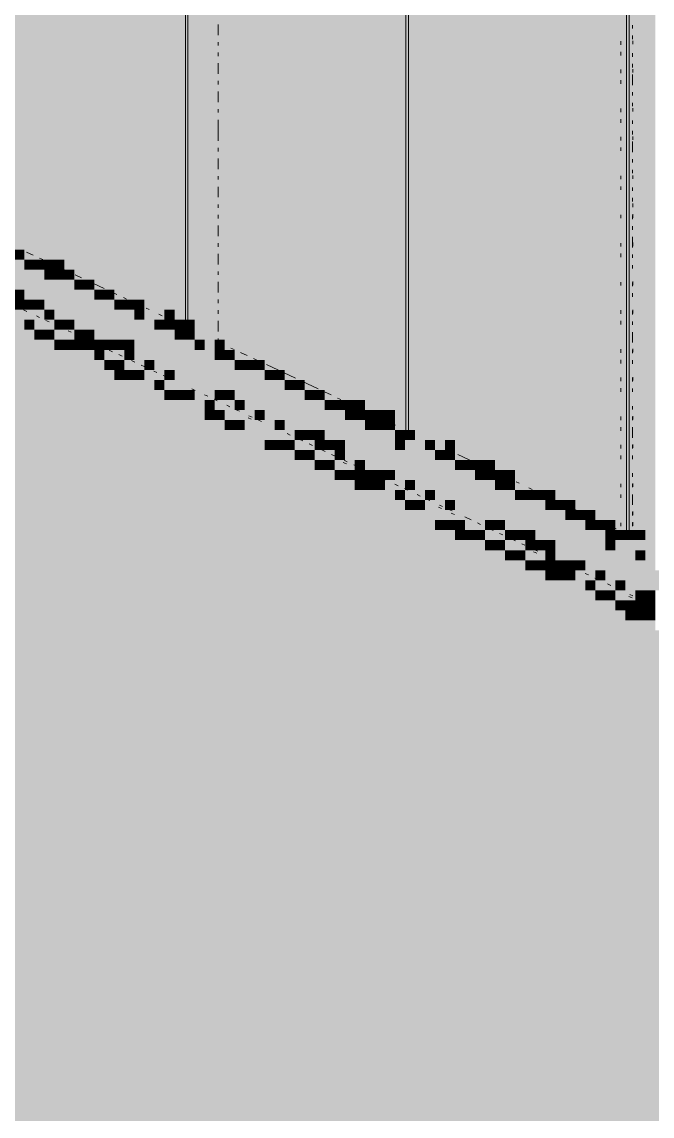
# Paper-space layout '03 3D Building and Roof' of a CAD drawing. Header units: millimetres. Extents: x 5 to 415, y 5 to 292.
# Drawn here: x 161.13 to 171.61, y 180.08 to 198.29 of the extents above; entities that cross this region are included whole.
import ezdxf

# ---------------------------------------------------------------- set-up
doc = ezdxf.new("R2010")
doc.units = ezdxf.units.MM
doc.layers.add('EXISTING', color=7, linetype='Continuous')
doc.layers.add('IMAGES', color=7, linetype='Continuous')

# ---------------------------------------------------------------- blocks, each defined once
blk = doc.blocks.new('SHEET_03')
at = {"layer": 'EXISTING', "color": 250, "lineweight": 9}
for p, q in [((163.852, 202.547), (163.852, 193.18)), ((163.893, 202.358), (163.893, 193.2)), ((167.519, 200.825), (167.519, 191.458)), ((167.561, 200.636), (167.561, 191.478)), ((171.186, 199.103), (171.186, 189.737)), ((171.228, 198.915), (171.228, 189.756)), ((164.393, 198.072), (164.393, 198.249)), ((171.286, 198.179), (171.286, 198.238)), ((164.393, 197.896), (164.393, 197.955)), ((171.094, 197.909), (171.094, 197.968)), ((171.286, 198.003), (171.286, 198.061)), ((171.294, 197.917), (171.294, 197.976)), ((164.393, 197.72), (164.393, 197.779)), ((171.094, 197.732), (171.094, 197.791)), ((171.286, 197.709), (171.286, 197.768)), ((164.393, 197.427), (164.393, 197.603)), ((171.286, 197.533), (171.286, 197.592)), ((171.094, 197.438), (171.094, 197.497)), ((171.286, 197.24), (171.286, 197.416)), ((171.294, 197.446), (171.294, 197.505)), ((164.393, 197.25), (164.393, 197.309)), ((171.094, 197.261), (171.094, 197.32)), ((164.393, 196.957), (164.393, 197.133)), ((171.286, 197.063), (171.286, 197.122)), ((164.393, 196.781), (164.393, 196.84)), ((171.094, 196.79), (171.094, 196.849)), ((171.286, 196.887), (171.286, 196.946)), ((171.294, 196.798), (171.294, 196.857)), ((164.393, 196.311), (164.393, 196.663)), ((171.094, 196.613), (171.094, 196.672)), ((171.286, 196.594), (171.286, 196.652)), ((171.286, 196.418), (171.286, 196.476)), ((171.094, 196.319), (171.094, 196.378)), ((171.286, 196.124), (171.286, 196.3)), ((171.294, 196.326), (171.294, 196.385)), ((164.393, 196.135), (164.393, 196.194)), ((171.094, 196.142), (171.094, 196.201)), ((164.393, 195.842), (164.393, 196.018)), ((171.286, 195.948), (171.286, 196.007)), ((171.094, 195.671), (171.094, 195.73)), ((171.286, 195.772), (171.286, 195.831)), ((171.294, 195.678), (171.294, 195.737)), ((164.393, 195.665), (164.393, 195.724)), ((164.393, 195.372), (164.393, 195.548)), ((171.094, 195.494), (171.094, 195.553)), ((171.286, 195.478), (171.286, 195.537)), ((171.286, 195.302), (171.286, 195.361)), ((164.393, 195.196), (164.393, 195.254)), ((171.294, 195.207), (171.294, 195.266)), ((164.393, 195.02), (164.393, 195.078)), ((171.094, 195.023), (171.094, 195.082)), ((171.286, 195.009), (171.286, 195.067)), ((171.294, 195.03), (171.294, 195.089)), ((164.393, 194.726), (164.393, 194.902)), ((171.286, 194.833), (171.286, 194.891)), ((171.286, 194.539), (171.286, 194.715)), ((161.317, 194.409), (161.209, 194.46)), ((164.393, 194.55), (164.393, 194.609)), ((171.094, 194.551), (171.094, 194.61)), ((171.294, 194.559), (171.294, 194.618)), ((161.478, 194.334), (161.424, 194.359)), ((161.692, 194.233), (161.585, 194.283)), ((164.393, 194.256), (164.393, 194.433)), ((171.094, 194.375), (171.094, 194.434)), ((171.286, 194.363), (171.286, 194.422)), ((161.853, 194.157), (161.8, 194.182)), ((164.393, 194.08), (164.393, 194.139)), ((171.286, 194.187), (171.286, 194.245)), ((162.122, 194.031), (162.015, 194.082)), ((162.498, 193.855), (162.229, 193.981)), ((164.393, 193.787), (164.393, 193.963)), ((171.094, 193.903), (171.094, 193.962)), ((171.286, 193.893), (171.286, 193.952)), ((171.294, 193.911), (171.294, 193.97)), ((162.712, 193.754), (162.605, 193.804)), ((171.286, 193.717), (171.286, 193.776)), ((162.873, 193.678), (162.82, 193.704)), ((163.088, 193.578), (162.981, 193.628)), ((164.393, 193.611), (164.393, 193.669)), ((161.212, 193.472), (161.16, 193.497)), ((161.424, 193.373), (161.371, 193.398)), ((163.249, 193.502), (163.195, 193.527)), ((163.464, 193.401), (163.41, 193.426)), ((164.393, 193.435), (164.393, 193.493)), ((171.094, 193.432), (171.094, 193.491)), ((171.286, 193.424), (171.286, 193.482)), ((171.294, 193.44), (171.294, 193.499)), ((161.582, 193.299), (161.529, 193.324)), ((161.793, 193.2), (161.74, 193.224)), ((163.893, 193.2), (163.571, 193.351)), ((163.852, 193.18), (163.76, 193.223)), ((164.393, 193.141), (164.393, 193.317)), ((171.094, 193.255), (171.094, 193.314)), ((171.286, 193.247), (171.286, 193.306)), ((161.951, 193.125), (161.899, 193.15)), ((162.149, 192.991), (162.096, 193.016)), ((162.162, 193.026), (162.11, 193.051)), ((164.393, 192.965), (164.393, 193.024)), ((171.286, 192.954), (171.286, 193.13)), ((162.426, 192.902), (162.374, 192.927)), ((162.637, 192.803), (162.585, 192.828)), ((164.501, 192.914), (164.393, 192.965)), ((164.662, 192.839), (164.608, 192.864)), ((171.094, 192.784), (171.094, 192.843)), ((171.286, 192.778), (171.286, 192.836)), ((171.294, 192.792), (171.294, 192.851)), ((162.796, 192.729), (162.743, 192.754)), ((163.007, 192.63), (162.954, 192.655)), ((164.877, 192.738), (164.769, 192.788)), ((165.038, 192.662), (164.984, 192.688)), ((171.094, 192.607), (171.094, 192.666)), ((171.286, 192.602), (171.286, 192.66)), ((163.165, 192.556), (163.112, 192.58)), ((163.376, 192.456), (163.324, 192.481)), ((165.682, 192.36), (165.199, 192.587)), ((163.535, 192.382), (163.482, 192.407)), ((166.057, 192.184), (165.789, 192.31)), ((171.094, 192.313), (171.094, 192.372)), ((171.286, 192.308), (171.286, 192.367)), ((171.294, 192.321), (171.294, 192.38)), ((164.01, 192.159), (163.957, 192.184)), ((164.221, 192.06), (164.168, 192.085)), ((166.272, 192.083), (166.165, 192.133)), ((171.094, 192.136), (171.094, 192.195)), ((171.286, 192.132), (171.286, 192.191)), ((164.379, 191.986), (164.326, 192.01)), ((164.59, 191.887), (164.537, 191.911)), ((166.433, 192.007), (166.38, 192.032)), ((167.077, 191.705), (166.594, 191.932)), ((164.749, 191.812), (164.696, 191.837)), ((164.96, 191.713), (164.907, 191.738)), ((171.094, 191.665), (171.094, 191.724)), ((171.286, 191.838), (171.286, 191.897)), ((171.286, 191.662), (171.286, 191.721)), ((171.294, 191.673), (171.294, 191.732)), ((164.946, 191.678), (164.893, 191.703)), ((165.118, 191.639), (165.065, 191.664)), ((167.346, 191.579), (167.185, 191.654)), ((171.094, 191.488), (171.094, 191.547)), ((171.286, 191.369), (171.286, 191.545)), ((165.593, 191.416), (165.54, 191.441)), ((165.804, 191.317), (165.751, 191.341)), ((165.962, 191.242), (165.91, 191.267)), ((168.275, 191.142), (168.168, 191.193)), ((171.094, 191.194), (171.094, 191.253)), ((171.286, 191.193), (171.286, 191.251)), ((171.294, 191.201), (171.294, 191.26)), ((166.174, 191.143), (166.121, 191.168)), ((166.332, 191.069), (166.279, 191.094)), ((166.543, 190.97), (166.49, 190.995)), ((168.651, 190.966), (168.383, 191.092)), ((171.094, 191.017), (171.094, 191.076)), ((171.286, 191.017), (171.286, 191.075)), ((166.529, 190.935), (166.476, 190.96)), ((166.701, 190.895), (166.649, 190.92)), ((168.866, 190.865), (168.758, 190.916)), ((169.027, 190.79), (168.973, 190.815)), ((167.018, 190.747), (166.912, 190.796)), ((167.176, 190.672), (167.124, 190.697)), ((169.242, 190.689), (169.134, 190.739)), ((169.403, 190.613), (169.349, 190.638)), ((171.286, 190.723), (171.286, 190.782)), ((167.387, 190.573), (167.335, 190.598)), ((167.546, 190.499), (167.493, 190.524)), ((169.617, 190.512), (169.564, 190.538)), ((170.047, 190.311), (169.725, 190.462)), ((171.094, 190.546), (171.094, 190.605)), ((171.286, 190.547), (171.286, 190.606)), ((171.294, 190.553), (171.294, 190.612)), ((167.757, 190.4), (167.704, 190.425)), ((167.915, 190.326), (167.862, 190.35)), ((171.094, 190.369), (171.094, 190.428)), ((171.286, 190.253), (171.286, 190.429)), ((168.112, 190.192), (168.059, 190.216)), ((168.126, 190.226), (168.074, 190.251)), ((168.285, 190.152), (168.232, 190.177)), ((168.323, 190.093), (168.27, 190.117)), ((170.423, 190.134), (170.154, 190.26)), ((170.637, 190.034), (170.53, 190.084)), ((171.286, 190.077), (171.286, 190.136)), ((171.294, 190.082), (171.294, 190.141)), ((168.601, 190.003), (168.496, 190.053)), ((168.76, 189.929), (168.707, 189.954)), ((170.798, 189.958), (170.745, 189.983)), ((171.094, 189.898), (171.094, 189.957)), ((171.286, 189.901), (171.286, 189.96)), ((171.294, 189.905), (171.294, 189.964)), ((168.971, 189.83), (168.918, 189.855)), ((169.129, 189.756), (169.076, 189.78)), ((171.013, 189.857), (170.959, 189.882)), ((171.186, 189.737), (171.094, 189.78)), ((171.228, 189.756), (171.12, 189.807)), ((171.294, 189.788), (171.186, 189.737)), ((171.286, 189.784), (171.228, 189.756)), ((169.34, 189.657), (169.287, 189.681)), ((169.498, 189.582), (169.446, 189.607)), ((169.695, 189.448), (169.642, 189.473)), ((169.71, 189.483), (169.657, 189.508)), ((170.185, 189.26), (170.079, 189.31)), ((170.343, 189.186), (170.29, 189.211)), ((170.554, 189.087), (170.501, 189.111)), ((170.712, 189.012), (170.66, 189.037)), ((170.923, 188.913), (170.871, 188.938)), ((171.082, 188.839), (171.029, 188.864)), ((171.278, 188.705), (171.225, 188.73)), ((171.293, 188.74), (171.24, 188.765)), ((171.557, 188.616), (171.504, 188.641))]:
    blk.add_line(p, q, dxfattribs=at)
at = {"layer": 'IMAGES', "color": 7}
for points in [[(164.002, 193), (164.169, 193), (164.002, 202.667), (164.169, 202.667)], [(164.169, 192.833), (164.335, 192.833), (164.169, 202.333), (164.335, 202.333)], [(160.836, 194.5), (163.836, 194.5), (160.836, 202.167), (163.836, 202.167)], [(163.836, 193.5), (164.002, 193.5), (163.836, 202.167), (164.002, 202.167)], [(167.501, 191.5), (167.668, 191.5), (167.501, 200.833), (167.668, 200.833)], [(164.335, 193), (167.335, 193), (164.335, 200.667), (167.335, 200.667)], [(167.335, 191.5), (167.501, 191.5), (167.335, 200.667), (167.501, 200.667)], [(167.668, 191.333), (168.001, 191.333), (167.668, 200.5), (168.001, 200.5)], [(168.001, 191.167), (168.168, 191.167), (168.001, 200.333), (168.168, 200.333)], [(168.168, 191.333), (171.001, 191.333), (168.168, 199), (171.001, 199)], [(171.001, 189.833), (171.334, 189.833), (171.001, 199), (171.334, 199)], [(171.334, 189.833), (171.501, 189.833), (171.334, 199), (171.501, 199)], [(171.501, 189.333), (171.667, 189.333), (171.501, 198.833), (171.667, 198.833)], [(161.003, 194.333), (161.169, 194.333), (161.003, 194.5), (161.169, 194.5)], [(161.169, 194.333), (163.836, 194.333), (161.169, 194.5), (163.836, 194.5)], [(160.836, 194.167), (161.169, 194.167), (160.836, 194.333), (161.169, 194.333)], [(161.169, 194.167), (161.336, 194.167), (161.169, 194.333), (161.336, 194.333)], [(161.336, 194.167), (161.503, 194.167), (161.336, 194.333), (161.503, 194.333)], [(161.503, 194.167), (161.669, 194.167), (161.503, 194.333), (161.669, 194.333)], [(161.669, 194.167), (161.836, 194.167), (161.669, 194.333), (161.836, 194.333)], [(161.836, 194.167), (163.836, 194.167), (161.836, 194.333), (163.836, 194.333)], [(160.503, 194), (161.169, 194), (160.503, 194.167), (161.169, 194.167)], [(161.169, 194), (161.503, 194), (161.169, 194.167), (161.503, 194.167)], [(161.503, 194), (161.669, 194), (161.503, 194.167), (161.669, 194.167)], [(161.669, 194), (161.836, 194), (161.669, 194.167), (161.836, 194.167)], [(161.836, 194), (162.003, 194), (161.836, 194.167), (162.003, 194.167)], [(162.003, 194), (163.836, 194), (162.003, 194.167), (163.836, 194.167)], [(161.003, 193.833), (161.503, 193.833), (161.003, 194), (161.503, 194)], [(161.503, 193.833), (162.003, 193.833), (161.503, 194), (162.003, 194)], [(162.003, 193.833), (162.169, 193.833), (162.003, 194), (162.169, 194)], [(162.169, 193.833), (162.336, 193.833), (162.169, 194), (162.336, 194)], [(162.336, 193.833), (163.836, 193.833), (162.336, 194), (163.836, 194)], [(161.003, 193.667), (161.169, 193.667), (161.003, 193.833), (161.169, 193.833)], [(161.169, 193.667), (162.003, 193.667), (161.169, 193.833), (162.003, 193.833)], [(162.003, 193.667), (162.336, 193.667), (162.003, 193.833), (162.336, 193.833)], [(162.336, 193.667), (162.502, 193.667), (162.336, 193.833), (162.502, 193.833)], [(162.502, 193.667), (162.669, 193.667), (162.502, 193.833), (162.669, 193.833)], [(162.669, 193.667), (163.836, 193.667), (162.669, 193.833), (163.836, 193.833)], [(161.003, 193.5), (161.169, 193.5), (161.003, 193.667), (161.169, 193.667)], [(161.169, 193.5), (161.336, 193.5), (161.169, 193.667), (161.336, 193.667)], [(161.336, 193.5), (161.503, 193.5), (161.336, 193.667), (161.503, 193.667)], [(161.503, 193.5), (162.336, 193.5), (161.503, 193.667), (162.336, 193.667)], [(162.336, 193.5), (162.669, 193.5), (162.336, 193.667), (162.669, 193.667)], [(162.669, 193.5), (162.836, 193.5), (162.669, 193.667), (162.836, 193.667)], [(162.836, 193.5), (163.002, 193.5), (162.836, 193.667), (163.002, 193.667)], [(163.002, 193.5), (163.169, 193.5), (163.002, 193.667), (163.169, 193.667)], [(163.169, 193.5), (163.836, 193.5), (163.169, 193.667), (163.836, 193.667)], [(161.003, 193.333), (161.503, 193.333), (161.003, 193.5), (161.503, 193.5)], [(161.503, 193.333), (161.669, 193.333), (161.503, 193.5), (161.669, 193.5)], [(161.669, 193.333), (162.003, 193.333), (161.669, 193.5), (162.003, 193.5)], [(162.003, 193.333), (162.669, 193.333), (162.003, 193.5), (162.669, 193.5)], [(162.669, 193.333), (163.002, 193.333), (162.669, 193.5), (163.002, 193.5)], [(163.002, 193.333), (163.169, 193.333), (163.002, 193.5), (163.169, 193.5)], [(163.169, 193.333), (163.502, 193.333), (163.169, 193.5), (163.502, 193.5)], [(163.502, 193.333), (163.669, 193.333), (163.502, 193.5), (163.669, 193.5)], [(163.669, 193.333), (164.002, 193.333), (163.669, 193.5), (164.002, 193.5)], [(160.836, 193.167), (161.169, 193.167), (160.836, 193.333), (161.169, 193.333)], [(161.169, 193.167), (161.336, 193.167), (161.169, 193.333), (161.336, 193.333)], [(161.336, 193.167), (161.669, 193.167), (161.336, 193.333), (161.669, 193.333)], [(161.669, 193.167), (161.836, 193.167), (161.669, 193.333), (161.836, 193.333)], [(161.836, 193.167), (162.003, 193.167), (161.836, 193.333), (162.003, 193.333)], [(162.003, 193.167), (162.336, 193.167), (162.003, 193.333), (162.336, 193.333)], [(162.336, 193.167), (163.002, 193.167), (162.336, 193.333), (163.002, 193.333)], [(163.002, 193.167), (163.336, 193.167), (163.002, 193.333), (163.336, 193.333)], [(163.336, 193.167), (163.502, 193.167), (163.336, 193.333), (163.502, 193.333)], [(163.502, 193.167), (163.669, 193.167), (163.502, 193.333), (163.669, 193.333)], [(163.669, 193.167), (163.836, 193.167), (163.669, 193.333), (163.836, 193.333)], [(163.836, 193.167), (164.002, 193.167), (163.836, 193.333), (164.002, 193.333)], [(106.013, 193), (161.336, 193), (106.013, 193.167), (161.336, 193.167)], [(106.18, 192.833), (161.669, 192.833), (106.18, 193), (161.669, 193)], [(161.336, 193), (161.503, 193), (161.336, 193.167), (161.503, 193.167)], [(161.503, 193), (161.669, 193), (161.503, 193.167), (161.669, 193.167)], [(161.669, 193), (162.003, 193), (161.669, 193.167), (162.003, 193.167)], [(161.669, 192.833), (161.836, 192.833), (161.669, 193), (161.836, 193)], [(161.836, 192.833), (162.003, 192.833), (161.836, 193), (162.003, 193)], [(162.003, 193), (162.169, 193), (162.003, 193.167), (162.169, 193.167)], [(162.003, 192.833), (162.169, 192.833), (162.003, 193), (162.169, 193)], [(162.169, 193), (162.336, 193), (162.169, 193.167), (162.336, 193.167)], [(162.169, 192.833), (162.336, 192.833), (162.169, 193), (162.336, 193)], [(162.336, 193), (162.669, 193), (162.336, 193.167), (162.669, 193.167)], [(162.336, 192.833), (162.502, 192.833), (162.336, 193), (162.502, 193)], [(162.502, 192.833), (162.669, 192.833), (162.502, 193), (162.669, 193)], [(162.669, 193), (163.336, 193), (162.669, 193.167), (163.336, 193.167)], [(162.669, 192.833), (162.836, 192.833), (162.669, 193), (162.836, 193)], [(162.836, 192.833), (163.002, 192.833), (162.836, 193), (163.002, 193)], [(163.002, 192.833), (163.669, 192.833), (163.002, 193), (163.669, 193)], [(163.336, 193), (163.669, 193), (163.336, 193.167), (163.669, 193.167)], [(163.669, 193), (163.836, 193), (163.669, 193.167), (163.836, 193.167)], [(163.669, 192.833), (164.002, 192.833), (163.669, 193), (164.002, 193)], [(163.836, 193), (164.002, 193), (163.836, 193.167), (164.002, 193.167)], [(164.002, 192.833), (164.169, 192.833), (164.002, 193), (164.169, 193)], [(164.335, 192.833), (164.502, 192.833), (164.335, 193), (164.502, 193)], [(164.502, 192.833), (167.335, 192.833), (164.502, 193), (167.335, 193)], [(106.513, 192.667), (162.003, 192.667), (106.513, 192.833), (162.003, 192.833)], [(162.003, 192.667), (162.336, 192.667), (162.003, 192.833), (162.336, 192.833)], [(162.336, 192.667), (162.502, 192.667), (162.336, 192.833), (162.502, 192.833)], [(162.502, 192.667), (162.836, 192.667), (162.502, 192.833), (162.836, 192.833)], [(162.836, 192.667), (163.002, 192.667), (162.836, 192.833), (163.002, 192.833)], [(163.002, 192.667), (163.336, 192.667), (163.002, 192.833), (163.336, 192.833)], [(163.336, 192.667), (164.335, 192.667), (163.336, 192.833), (164.335, 192.833)], [(164.335, 192.667), (164.502, 192.667), (164.335, 192.833), (164.502, 192.833)], [(164.502, 192.667), (164.669, 192.667), (164.502, 192.833), (164.669, 192.833)], [(164.669, 192.667), (167.335, 192.667), (164.669, 192.833), (167.335, 192.833)], [(107.013, 192.5), (162.502, 192.5), (107.013, 192.667), (162.502, 192.667)], [(162.502, 192.5), (162.669, 192.5), (162.502, 192.667), (162.669, 192.667)], [(162.669, 192.5), (162.836, 192.5), (162.669, 192.667), (162.836, 192.667)], [(162.836, 192.5), (163.169, 192.5), (162.836, 192.667), (163.169, 192.667)], [(163.169, 192.5), (163.336, 192.5), (163.169, 192.667), (163.336, 192.667)], [(163.336, 192.5), (163.669, 192.5), (163.336, 192.667), (163.669, 192.667)], [(163.669, 192.5), (164.335, 192.5), (163.669, 192.667), (164.335, 192.667)], [(164.335, 192.5), (164.669, 192.5), (164.335, 192.667), (164.669, 192.667)], [(164.669, 192.5), (164.835, 192.5), (164.669, 192.667), (164.835, 192.667)], [(164.835, 192.5), (165.002, 192.5), (164.835, 192.667), (165.002, 192.667)], [(165.002, 192.5), (165.169, 192.5), (165.002, 192.667), (165.169, 192.667)], [(165.169, 192.5), (167.335, 192.5), (165.169, 192.667), (167.335, 192.667)], [(107.346, 192.333), (162.669, 192.333), (107.346, 192.5), (162.669, 192.5)], [(162.669, 192.333), (162.836, 192.333), (162.669, 192.5), (162.836, 192.5)], [(162.836, 192.333), (163.002, 192.333), (162.836, 192.5), (163.002, 192.5)], [(163.002, 192.333), (163.169, 192.333), (163.002, 192.5), (163.169, 192.5)], [(163.169, 192.333), (163.502, 192.333), (163.169, 192.5), (163.502, 192.5)], [(163.502, 192.333), (163.669, 192.333), (163.502, 192.5), (163.669, 192.5)], [(163.669, 192.333), (164.169, 192.333), (163.669, 192.5), (164.169, 192.5)], [(164.169, 192.333), (164.669, 192.333), (164.169, 192.5), (164.669, 192.5)], [(164.669, 192.333), (165.169, 192.333), (164.669, 192.5), (165.169, 192.5)], [(165.169, 192.333), (165.335, 192.333), (165.169, 192.5), (165.335, 192.5)], [(165.335, 192.333), (165.502, 192.333), (165.335, 192.5), (165.502, 192.5)], [(165.502, 192.333), (167.335, 192.333), (165.502, 192.5), (167.335, 192.5)], [(107.679, 192.167), (163.002, 192.167), (107.679, 192.333), (163.002, 192.333)], [(163.002, 192.167), (163.336, 192.167), (163.002, 192.333), (163.336, 192.333)], [(163.336, 192.167), (163.502, 192.167), (163.336, 192.333), (163.502, 192.333)], [(163.502, 192.167), (163.836, 192.167), (163.502, 192.333), (163.836, 192.333)], [(163.836, 192.167), (164.169, 192.167), (163.836, 192.333), (164.169, 192.333)], [(164.169, 192.167), (164.502, 192.167), (164.169, 192.333), (164.502, 192.333)], [(164.502, 192.167), (165.169, 192.167), (164.502, 192.333), (165.169, 192.333)], [(165.169, 192.167), (165.502, 192.167), (165.169, 192.333), (165.502, 192.333)], [(165.502, 192.167), (165.669, 192.167), (165.502, 192.333), (165.669, 192.333)], [(165.669, 192.167), (165.835, 192.167), (165.669, 192.333), (165.835, 192.333)], [(165.835, 192.167), (167.335, 192.167), (165.835, 192.333), (167.335, 192.333)], [(108.013, 192), (163.502, 192), (108.013, 192.167), (163.502, 192.167)], [(163.502, 192), (163.669, 192), (163.502, 192.167), (163.669, 192.167)], [(163.669, 192), (163.836, 192), (163.669, 192.167), (163.836, 192.167)], [(163.836, 192), (164.002, 192), (163.836, 192.167), (164.002, 192.167)], [(164.002, 192), (164.335, 192), (164.002, 192.167), (164.335, 192.167)], [(164.335, 192), (164.502, 192), (164.335, 192.167), (164.502, 192.167)], [(164.502, 192), (164.669, 192), (164.502, 192.167), (164.669, 192.167)], [(164.669, 192), (165.502, 192), (164.669, 192.167), (165.502, 192.167)], [(165.502, 192), (165.835, 192), (165.502, 192.167), (165.835, 192.167)], [(165.835, 192), (166.002, 192), (165.835, 192.167), (166.002, 192.167)], [(166.002, 192), (166.168, 192), (166.002, 192.167), (166.168, 192.167)], [(166.168, 192), (167.335, 192), (166.168, 192.167), (167.335, 192.167)], [(108.512, 191.833), (163.836, 191.833), (108.512, 192), (163.836, 192)], [(163.836, 191.833), (164.169, 191.833), (163.836, 192), (164.169, 192)], [(164.169, 191.833), (164.335, 191.833), (164.169, 192), (164.335, 192)], [(164.335, 191.833), (164.669, 191.833), (164.335, 192), (164.669, 192)], [(164.669, 191.833), (164.835, 191.833), (164.669, 192), (164.835, 192)], [(164.835, 191.833), (165.169, 191.833), (164.835, 192), (165.169, 192)], [(165.169, 191.833), (165.835, 191.833), (165.169, 192), (165.835, 192)], [(165.835, 191.833), (166.168, 191.833), (165.835, 192), (166.168, 192)], [(166.168, 191.833), (166.335, 191.833), (166.168, 192), (166.335, 192)], [(166.335, 191.833), (166.502, 191.833), (166.335, 192), (166.502, 192)], [(166.502, 191.833), (166.668, 191.833), (166.502, 192), (166.668, 192)], [(166.668, 191.833), (166.835, 191.833), (166.668, 192), (166.835, 192)], [(166.835, 191.833), (167.335, 191.833), (166.835, 192), (167.335, 192)], [(108.679, 191.667), (164.169, 191.667), (108.679, 191.833), (164.169, 191.833)], [(164.169, 191.667), (164.335, 191.667), (164.169, 191.833), (164.335, 191.833)], [(164.335, 191.667), (164.502, 191.667), (164.335, 191.833), (164.502, 191.833)], [(164.502, 191.667), (165.002, 191.667), (164.502, 191.833), (165.002, 191.833)], [(165.002, 191.667), (165.169, 191.667), (165.002, 191.833), (165.169, 191.833)], [(165.169, 191.667), (165.502, 191.667), (165.169, 191.833), (165.502, 191.833)], [(165.502, 191.667), (166.168, 191.667), (165.502, 191.833), (166.168, 191.833)], [(166.168, 191.667), (166.502, 191.667), (166.168, 191.833), (166.502, 191.833)], [(166.502, 191.667), (166.668, 191.667), (166.502, 191.833), (166.668, 191.833)], [(166.668, 191.667), (166.835, 191.667), (166.668, 191.833), (166.835, 191.833)], [(166.835, 191.667), (167.002, 191.667), (166.835, 191.833), (167.002, 191.833)], [(167.002, 191.667), (167.168, 191.667), (167.002, 191.833), (167.168, 191.833)], [(167.168, 191.667), (167.335, 191.667), (167.168, 191.833), (167.335, 191.833)], [(109.179, 191.5), (164.502, 191.5), (109.179, 191.667), (164.502, 191.667)], [(164.502, 191.5), (164.669, 191.5), (164.502, 191.667), (164.669, 191.667)], [(164.669, 191.5), (164.835, 191.5), (164.669, 191.667), (164.835, 191.667)], [(164.835, 191.5), (165.335, 191.5), (164.835, 191.667), (165.335, 191.667)], [(165.335, 191.5), (165.502, 191.5), (165.335, 191.667), (165.502, 191.667)], [(165.502, 191.5), (165.835, 191.5), (165.502, 191.667), (165.835, 191.667)], [(165.835, 191.5), (166.502, 191.5), (165.835, 191.667), (166.502, 191.667)], [(166.502, 191.5), (166.835, 191.5), (166.502, 191.667), (166.835, 191.667)], [(166.835, 191.5), (167.002, 191.5), (166.835, 191.667), (167.002, 191.667)], [(167.002, 191.5), (167.168, 191.5), (167.002, 191.667), (167.168, 191.667)], [(167.168, 191.5), (167.335, 191.5), (167.168, 191.667), (167.335, 191.667)], [(109.512, 191.333), (164.835, 191.333), (109.512, 191.5), (164.835, 191.5)], [(164.835, 191.333), (165.169, 191.333), (164.835, 191.5), (165.169, 191.5)], [(165.169, 191.333), (165.669, 191.333), (165.169, 191.5), (165.669, 191.5)], [(165.669, 191.333), (165.835, 191.333), (165.669, 191.5), (165.835, 191.5)], [(165.835, 191.333), (166.002, 191.333), (165.835, 191.5), (166.002, 191.5)], [(166.002, 191.333), (166.168, 191.333), (166.002, 191.5), (166.168, 191.5)], [(166.168, 191.333), (166.835, 191.333), (166.168, 191.5), (166.835, 191.5)], [(166.835, 191.333), (167.335, 191.333), (166.835, 191.5), (167.335, 191.5)], [(167.335, 191.333), (167.501, 191.333), (167.335, 191.5), (167.501, 191.5)], [(167.501, 191.333), (167.668, 191.333), (167.501, 191.5), (167.668, 191.5)], [(109.679, 191.167), (165.169, 191.167), (109.679, 191.333), (165.169, 191.333)], [(165.169, 191.167), (165.335, 191.167), (165.169, 191.333), (165.335, 191.333)], [(165.335, 191.167), (165.502, 191.167), (165.335, 191.333), (165.502, 191.333)], [(165.502, 191.167), (165.669, 191.167), (165.502, 191.333), (165.669, 191.333)], [(165.669, 191.167), (166.002, 191.167), (165.669, 191.333), (166.002, 191.333)], [(166.002, 191.167), (166.168, 191.167), (166.002, 191.333), (166.168, 191.333)], [(166.168, 191.167), (166.335, 191.167), (166.168, 191.333), (166.335, 191.333)], [(166.335, 191.167), (166.502, 191.167), (166.335, 191.333), (166.502, 191.333)], [(166.502, 191.167), (167.335, 191.167), (166.502, 191.333), (167.335, 191.333)], [(167.335, 191.167), (167.501, 191.167), (167.335, 191.333), (167.501, 191.333)], [(167.501, 191.167), (167.835, 191.167), (167.501, 191.333), (167.835, 191.333)], [(167.835, 191.167), (168.001, 191.167), (167.835, 191.333), (168.001, 191.333)], [(168.168, 191.167), (168.335, 191.167), (168.168, 191.333), (168.335, 191.333)], [(168.335, 191), (171.001, 191), (168.335, 191.333), (171.001, 191.333)], [(110.179, 191), (165.669, 191), (110.179, 191.167), (165.669, 191.167)], [(110.512, 190.833), (166.002, 190.833), (110.512, 191), (166.002, 191)], [(165.669, 191), (165.835, 191), (165.669, 191.167), (165.835, 191.167)], [(165.835, 191), (166.002, 191), (165.835, 191.167), (166.002, 191.167)], [(166.002, 191), (166.335, 191), (166.002, 191.167), (166.335, 191.167)], [(166.002, 190.833), (166.168, 190.833), (166.002, 191), (166.168, 191)], [(166.168, 190.833), (166.335, 190.833), (166.168, 191), (166.335, 191)], [(166.335, 191), (166.502, 191), (166.335, 191.167), (166.502, 191.167)], [(166.335, 190.833), (166.668, 190.833), (166.335, 191), (166.668, 191)], [(166.502, 191), (166.835, 191), (166.502, 191.167), (166.835, 191.167)], [(166.668, 190.833), (166.835, 190.833), (166.668, 191), (166.835, 191)], [(166.835, 191), (168.001, 191), (166.835, 191.167), (168.001, 191.167)], [(166.835, 190.833), (167.335, 190.833), (166.835, 191), (167.335, 191)], [(167.335, 190.833), (168.001, 190.833), (167.335, 191), (168.001, 191)], [(168.001, 191), (168.168, 191), (168.001, 191.167), (168.168, 191.167)], [(168.001, 190.833), (168.335, 190.833), (168.001, 191), (168.335, 191)], [(168.168, 191), (168.335, 191), (168.168, 191.167), (168.335, 191.167)], [(168.335, 190.833), (168.501, 190.833), (168.335, 191), (168.501, 191)], [(168.501, 190.833), (168.668, 190.833), (168.501, 191), (168.668, 191)], [(168.668, 190.833), (168.835, 190.833), (168.668, 191), (168.835, 191)], [(168.835, 190.833), (169.001, 190.833), (168.835, 191), (169.001, 191)], [(169.001, 190.833), (171.001, 190.833), (169.001, 191), (171.001, 191)], [(110.845, 190.667), (166.335, 190.667), (110.845, 190.833), (166.335, 190.833)], [(166.335, 190.667), (166.502, 190.667), (166.335, 190.833), (166.502, 190.833)], [(166.502, 190.667), (166.668, 190.667), (166.502, 190.833), (166.668, 190.833)], [(166.668, 190.667), (166.835, 190.667), (166.668, 190.833), (166.835, 190.833)], [(166.835, 190.667), (167.002, 190.667), (166.835, 190.833), (167.002, 190.833)], [(167.002, 190.667), (167.168, 190.667), (167.002, 190.833), (167.168, 190.833)], [(167.168, 190.667), (167.335, 190.667), (167.168, 190.833), (167.335, 190.833)], [(167.335, 190.667), (167.668, 190.667), (167.335, 190.833), (167.668, 190.833)], [(167.668, 190.667), (168.335, 190.667), (167.668, 190.833), (168.335, 190.833)], [(168.335, 190.667), (168.668, 190.667), (168.335, 190.833), (168.668, 190.833)], [(168.668, 190.667), (168.835, 190.667), (168.668, 190.833), (168.835, 190.833)], [(168.835, 190.667), (169.001, 190.667), (168.835, 190.833), (169.001, 190.833)], [(169.001, 190.667), (169.168, 190.667), (169.001, 190.833), (169.168, 190.833)], [(169.168, 190.667), (169.334, 190.667), (169.168, 190.833), (169.334, 190.833)], [(169.334, 190.5), (171.001, 190.5), (169.334, 190.833), (171.001, 190.833)], [(111.179, 190.5), (166.668, 190.5), (111.179, 190.667), (166.668, 190.667)], [(166.668, 190.5), (166.835, 190.5), (166.668, 190.667), (166.835, 190.667)], [(166.835, 190.5), (167.002, 190.5), (166.835, 190.667), (167.002, 190.667)], [(167.002, 190.5), (167.168, 190.5), (167.002, 190.667), (167.168, 190.667)], [(167.168, 190.5), (167.501, 190.5), (167.168, 190.667), (167.501, 190.667)], [(167.501, 190.5), (167.668, 190.5), (167.501, 190.667), (167.668, 190.667)], [(167.668, 190.5), (168.001, 190.5), (167.668, 190.667), (168.001, 190.667)], [(168.001, 190.5), (168.668, 190.5), (168.001, 190.667), (168.668, 190.667)], [(168.668, 190.5), (169.001, 190.5), (168.668, 190.667), (169.001, 190.667)], [(169.001, 190.5), (169.168, 190.5), (169.001, 190.667), (169.168, 190.667)], [(169.168, 190.5), (169.334, 190.5), (169.168, 190.667), (169.334, 190.667)], [(111.512, 190.333), (167.002, 190.333), (111.512, 190.5), (167.002, 190.5)], [(167.002, 190.333), (167.335, 190.333), (167.002, 190.5), (167.335, 190.5)], [(167.335, 190.333), (167.501, 190.333), (167.335, 190.5), (167.501, 190.5)], [(167.501, 190.333), (167.835, 190.333), (167.501, 190.5), (167.835, 190.5)], [(167.835, 190.333), (168.001, 190.333), (167.835, 190.5), (168.001, 190.5)], [(168.001, 190.333), (168.335, 190.333), (168.001, 190.5), (168.335, 190.5)], [(168.335, 190.333), (169.001, 190.333), (168.335, 190.5), (169.001, 190.5)], [(169.001, 190.333), (169.334, 190.333), (169.001, 190.5), (169.334, 190.5)], [(169.334, 190.333), (169.501, 190.333), (169.334, 190.5), (169.501, 190.5)], [(169.501, 190.333), (169.668, 190.333), (169.501, 190.5), (169.668, 190.5)], [(169.668, 190.333), (169.834, 190.333), (169.668, 190.5), (169.834, 190.5)], [(169.834, 190.333), (170.001, 190.333), (169.834, 190.5), (170.001, 190.5)], [(170.001, 190.333), (171.001, 190.333), (170.001, 190.5), (171.001, 190.5)], [(111.845, 190.167), (167.501, 190.167), (111.845, 190.333), (167.501, 190.333)], [(167.501, 190.167), (167.668, 190.167), (167.501, 190.333), (167.668, 190.333)], [(167.668, 190.167), (167.835, 190.167), (167.668, 190.333), (167.835, 190.333)], [(167.835, 190.167), (168.168, 190.167), (167.835, 190.333), (168.168, 190.333)], [(168.168, 190.167), (168.335, 190.167), (168.168, 190.333), (168.335, 190.333)], [(168.335, 190.167), (168.668, 190.167), (168.335, 190.333), (168.668, 190.333)], [(168.668, 190.167), (169.334, 190.167), (168.668, 190.333), (169.334, 190.333)], [(169.334, 190.167), (169.834, 190.167), (169.334, 190.333), (169.834, 190.333)], [(169.834, 190.167), (170.001, 190.167), (169.834, 190.333), (170.001, 190.333)], [(170.001, 190.167), (170.168, 190.167), (170.001, 190.333), (170.168, 190.333)], [(170.168, 190.167), (170.334, 190.167), (170.168, 190.333), (170.334, 190.333)], [(170.334, 190.167), (171.001, 190.167), (170.334, 190.333), (171.001, 190.333)], [(112.345, 190), (167.668, 190), (112.345, 190.167), (167.668, 190.167)], [(167.668, 190), (168.001, 190), (167.668, 190.167), (168.001, 190.167)], [(168.001, 190), (168.668, 190), (168.001, 190.167), (168.668, 190.167)], [(168.668, 190), (169.168, 190), (168.668, 190.167), (169.168, 190.167)], [(169.168, 190), (169.668, 190), (169.168, 190.167), (169.668, 190.167)], [(169.668, 190), (170.168, 190), (169.668, 190.167), (170.168, 190.167)], [(170.168, 190), (170.334, 190), (170.168, 190.167), (170.334, 190.167)], [(170.334, 190), (170.501, 190), (170.334, 190.167), (170.501, 190.167)], [(170.501, 190), (170.668, 190), (170.501, 190.167), (170.668, 190.167)], [(170.668, 190), (171.001, 190), (170.668, 190.167), (171.001, 190.167)], [(112.678, 189.833), (168.001, 189.833), (112.678, 190), (168.001, 190)], [(168.001, 189.833), (168.168, 189.833), (168.001, 190), (168.168, 190)], [(168.168, 189.833), (168.335, 189.833), (168.168, 190), (168.335, 190)], [(168.335, 189.833), (168.501, 189.833), (168.335, 190), (168.501, 190)], [(168.501, 189.833), (168.835, 189.833), (168.501, 190), (168.835, 190)], [(168.835, 189.833), (169.001, 189.833), (168.835, 190), (169.001, 190)], [(169.001, 189.833), (169.168, 189.833), (169.001, 190), (169.168, 190)], [(169.168, 189.833), (169.501, 189.833), (169.168, 190), (169.501, 190)], [(169.501, 189.833), (170.001, 189.833), (169.501, 190), (170.001, 190)], [(170.001, 189.833), (170.501, 189.833), (170.001, 190), (170.501, 190)], [(170.501, 189.833), (170.668, 189.833), (170.501, 190), (170.668, 190)], [(170.668, 189.833), (170.834, 189.833), (170.668, 190), (170.834, 190)], [(170.834, 189.833), (171.001, 189.833), (170.834, 190), (171.001, 190)], [(113.012, 189.667), (168.335, 189.667), (113.012, 189.833), (168.335, 189.833)], [(168.335, 189.667), (168.501, 189.667), (168.335, 189.833), (168.501, 189.833)], [(168.501, 189.667), (168.668, 189.667), (168.501, 189.833), (168.668, 189.833)], [(168.668, 189.667), (168.835, 189.667), (168.668, 189.833), (168.835, 189.833)], [(168.835, 189.667), (169.168, 189.667), (168.835, 189.833), (169.168, 189.833)], [(169.168, 189.667), (169.334, 189.667), (169.168, 189.833), (169.334, 189.833)], [(169.334, 189.667), (169.501, 189.667), (169.334, 189.833), (169.501, 189.833)], [(169.501, 189.667), (169.668, 189.667), (169.501, 189.833), (169.668, 189.833)], [(169.668, 189.667), (170.501, 189.667), (169.668, 189.833), (170.501, 189.833)], [(170.501, 189.667), (170.834, 189.667), (170.501, 189.833), (170.834, 189.833)], [(170.834, 189.667), (171.001, 189.667), (170.834, 189.833), (171.001, 189.833)], [(171.001, 189.667), (171.167, 189.667), (171.001, 189.833), (171.167, 189.833)], [(171.167, 189.667), (171.334, 189.667), (171.167, 189.833), (171.334, 189.833)], [(171.334, 189.667), (171.501, 189.667), (171.334, 189.833), (171.501, 189.833)], [(113.345, 189.5), (168.835, 189.5), (113.345, 189.667), (168.835, 189.667)], [(168.835, 189.5), (169.001, 189.5), (168.835, 189.667), (169.001, 189.667)], [(169.001, 189.5), (169.168, 189.5), (169.001, 189.667), (169.168, 189.667)], [(169.168, 189.5), (169.501, 189.5), (169.168, 189.667), (169.501, 189.667)], [(169.501, 189.5), (169.668, 189.5), (169.501, 189.667), (169.668, 189.667)], [(169.668, 189.5), (169.834, 189.5), (169.668, 189.667), (169.834, 189.667)], [(169.834, 189.5), (170.001, 189.5), (169.834, 189.667), (170.001, 189.667)], [(170.001, 189.5), (170.834, 189.5), (170.001, 189.667), (170.834, 189.667)], [(170.834, 189.5), (171.001, 189.5), (170.834, 189.667), (171.001, 189.667)], [(171.001, 189.5), (171.501, 189.5), (171.001, 189.667), (171.501, 189.667)], [(113.678, 189.333), (169.168, 189.333), (113.678, 189.5), (169.168, 189.5)], [(169.168, 189.333), (169.334, 189.333), (169.168, 189.5), (169.334, 189.5)], [(169.334, 189.333), (169.501, 189.333), (169.334, 189.5), (169.501, 189.5)], [(169.501, 189.333), (169.834, 189.333), (169.501, 189.5), (169.834, 189.5)], [(169.834, 189.333), (170.001, 189.333), (169.834, 189.5), (170.001, 189.5)], [(170.001, 189.333), (170.501, 189.333), (170.001, 189.5), (170.501, 189.5)], [(170.501, 189.333), (171.001, 189.333), (170.501, 189.5), (171.001, 189.5)], [(171.001, 189.333), (171.334, 189.333), (171.001, 189.5), (171.334, 189.5)], [(171.334, 189.333), (171.501, 189.333), (171.334, 189.5), (171.501, 189.5)], [(114.178, 189.167), (169.501, 189.167), (114.178, 189.333), (169.501, 189.333)], [(169.501, 189.167), (169.668, 189.167), (169.501, 189.333), (169.668, 189.333)], [(169.668, 189.167), (169.834, 189.167), (169.668, 189.333), (169.834, 189.333)], [(169.834, 189.167), (170.001, 189.167), (169.834, 189.333), (170.001, 189.333)], [(170.001, 189.167), (170.168, 189.167), (170.001, 189.333), (170.168, 189.333)], [(170.168, 189.167), (170.334, 189.167), (170.168, 189.333), (170.334, 189.333)], [(170.334, 189.167), (170.501, 189.167), (170.334, 189.333), (170.501, 189.333)], [(170.501, 189.167), (170.834, 189.167), (170.501, 189.333), (170.834, 189.333)], [(170.834, 189.167), (171.667, 189.167), (170.834, 189.333), (171.667, 189.333)], [(114.345, 189), (169.834, 189), (114.345, 189.167), (169.834, 189.167)], [(114.678, 188.833), (170.168, 188.833), (114.678, 189), (170.168, 189)], [(169.834, 189), (170.001, 189), (169.834, 189.167), (170.001, 189.167)], [(170.001, 189), (170.168, 189), (170.001, 189.167), (170.168, 189.167)], [(170.168, 189), (170.334, 189), (170.168, 189.167), (170.334, 189.167)], [(170.168, 188.833), (170.501, 188.833), (170.168, 189), (170.501, 189)], [(170.334, 189), (170.668, 189), (170.334, 189.167), (170.668, 189.167)], [(170.501, 188.833), (170.668, 188.833), (170.501, 189), (170.668, 189)], [(170.668, 189), (170.834, 189), (170.668, 189.167), (170.834, 189.167)], [(170.668, 188.833), (171.001, 188.833), (170.668, 189), (171.001, 189)], [(170.834, 189), (171.167, 189), (170.834, 189.167), (171.167, 189.167)], [(171.001, 188.833), (171.167, 188.833), (171.001, 189), (171.167, 189)], [(171.167, 189), (171.834, 189), (171.167, 189.167), (171.834, 189.167)], [(171.167, 188.833), (171.501, 188.833), (171.167, 189), (171.501, 189)], [(171.501, 188.833), (172.167, 188.833), (171.501, 189), (172.167, 189)], [(115.178, 188.667), (170.668, 188.667), (115.178, 188.833), (170.668, 188.833)], [(170.668, 188.667), (170.834, 188.667), (170.668, 188.833), (170.834, 188.833)], [(170.834, 188.667), (171.001, 188.667), (170.834, 188.833), (171.001, 188.833)], [(171.001, 188.667), (171.334, 188.667), (171.001, 188.833), (171.334, 188.833)], [(171.334, 188.667), (171.501, 188.667), (171.334, 188.833), (171.501, 188.833)], [(171.501, 188.667), (171.667, 188.667), (171.501, 188.833), (171.667, 188.833)], [(115.511, 188.5), (171.001, 188.5), (115.511, 188.667), (171.001, 188.667)], [(171.001, 188.5), (171.167, 188.5), (171.001, 188.667), (171.167, 188.667)], [(171.167, 188.5), (171.334, 188.5), (171.167, 188.667), (171.334, 188.667)], [(171.334, 188.5), (171.501, 188.5), (171.334, 188.667), (171.501, 188.667)], [(171.501, 188.5), (171.667, 188.5), (171.501, 188.667), (171.667, 188.667)], [(115.844, 188.333), (171.167, 188.333), (115.844, 188.5), (171.167, 188.5)], [(171.167, 188.333), (171.334, 188.333), (171.167, 188.5), (171.334, 188.5)], [(171.334, 188.333), (171.501, 188.333), (171.334, 188.5), (171.501, 188.5)], [(171.501, 188.333), (171.667, 188.333), (171.501, 188.5), (171.667, 188.5)], [(116.178, 188.167), (171.667, 188.167), (116.178, 188.333), (171.667, 188.333)], [(116.511, 188), (172.001, 188), (116.511, 188.167), (172.001, 188.167)], [(116.844, 187.833), (172.334, 187.833), (116.844, 188), (172.334, 188)], [(117.344, 187.667), (172.667, 187.667), (117.344, 187.833), (172.667, 187.833)], [(117.677, 187.5), (173, 187.5), (117.677, 187.667), (173, 187.667)], [(117.844, 187.333), (173.334, 187.333), (117.844, 187.5), (173.334, 187.5)], [(118.344, 187.167), (173.834, 187.167), (118.344, 187.333), (173.834, 187.333)], [(118.677, 187), (174.167, 187), (118.677, 187.167), (174.167, 187.167)], [(119.011, 186.833), (174.334, 186.833), (119.011, 187), (174.334, 187)], [(119.344, 186.667), (174.833, 186.667), (119.344, 186.833), (174.833, 186.833)], [(119.677, 186.5), (175.167, 186.5), (119.677, 186.667), (175.167, 186.667)], [(120.01, 186.333), (175.5, 186.333), (120.01, 186.5), (175.5, 186.5)], [(120.51, 186.167), (175.833, 186.167), (120.51, 186.333), (175.833, 186.333)], [(120.844, 186), (176.167, 186), (120.844, 186.167), (176.167, 186.167)], [(121.177, 185.833), (176.666, 185.833), (121.177, 186), (176.666, 186)], [(121.51, 185.667), (177, 185.667), (121.51, 185.833), (177, 185.833)], [(121.843, 185.5), (177.333, 185.5), (121.843, 185.667), (177.333, 185.667)], [(122.177, 185.333), (177.5, 185.333), (122.177, 185.5), (177.5, 185.5)], [(122.51, 185.167), (178, 185.167), (122.51, 185.333), (178, 185.333)], [(123.01, 185), (178.333, 185), (123.01, 185.167), (178.333, 185.167)], [(123.176, 184.833), (178.666, 184.833), (123.176, 185), (178.666, 185)], [(123.676, 184.667), (179.166, 184.667), (123.676, 184.833), (179.166, 184.833)], [(124.01, 184.5), (179.499, 184.5), (124.01, 184.667), (179.499, 184.667)], [(124.51, 184.333), (179.833, 184.333), (124.51, 184.5), (179.833, 184.5)], [(124.676, 184.167), (180.166, 184.167), (124.676, 184.333), (180.166, 184.333)], [(125.176, 184), (180.666, 184), (125.176, 184.167), (180.666, 184.167)], [(125.343, 183.833), (180.999, 183.833), (125.343, 184), (180.999, 184)], [(126.009, 183.667), (181.166, 183.667), (126.009, 183.833), (181.166, 183.833)], [(126.176, 183.5), (181.499, 183.5), (126.176, 183.667), (181.499, 183.667)], [(126.509, 183.333), (181.832, 183.333), (126.509, 183.5), (181.832, 183.5)], [(126.842, 183.167), (182.332, 183.167), (126.842, 183.333), (182.332, 183.333)], [(127.176, 183), (182.665, 183), (127.176, 183.167), (182.665, 183.167)], [(127.676, 182.833), (182.999, 182.833), (127.676, 183), (182.999, 183)], [(127.842, 182.667), (183.332, 182.667), (127.842, 182.833), (183.332, 182.833)], [(128.175, 182.5), (183.832, 182.5), (128.175, 182.667), (183.832, 182.667)], [(128.509, 182.333), (184.165, 182.333), (128.509, 182.5), (184.165, 182.5)], [(129.009, 182.167), (184.332, 182.167), (129.009, 182.333), (184.332, 182.333)], [(129.342, 182), (184.665, 182), (129.342, 182.167), (184.665, 182.167)], [(129.675, 181.833), (184.998, 181.833), (129.675, 182), (184.998, 182)], [(130.008, 181.667), (185.498, 181.667), (130.008, 181.833), (185.498, 181.833)], [(130.342, 181.5), (185.831, 181.5), (130.342, 181.667), (185.831, 181.667)], [(130.842, 181.333), (186.165, 181.333), (130.842, 181.5), (186.165, 181.5)], [(131.175, 181.167), (186.498, 181.167), (131.175, 181.333), (186.498, 181.333)], [(131.342, 181), (186.998, 181), (131.342, 181.167), (186.998, 181.167)], [(131.675, 180.833), (187.331, 180.833), (131.675, 181), (187.331, 181)], [(132.175, 180.667), (187.664, 180.667), (132.175, 180.833), (187.664, 180.833)], [(132.508, 180.5), (187.831, 180.5), (132.508, 180.667), (187.831, 180.667)], [(132.841, 180.333), (188.331, 180.333), (132.841, 180.5), (188.331, 180.5)], [(133.175, 180.167), (188.664, 180.167), (133.175, 180.333), (188.664, 180.333)], [(133.674, 180), (188.997, 180), (133.674, 180.167), (188.997, 180.167)]]:
    blk.add_solid(points, dxfattribs=at)

psp = doc.layouts.new('03 3D Building and Roof')

# ---------------------------------------------------------------- block references
psp.add_blockref('SHEET_03', (0, 0))

doc.saveas('drawing.dxf')
